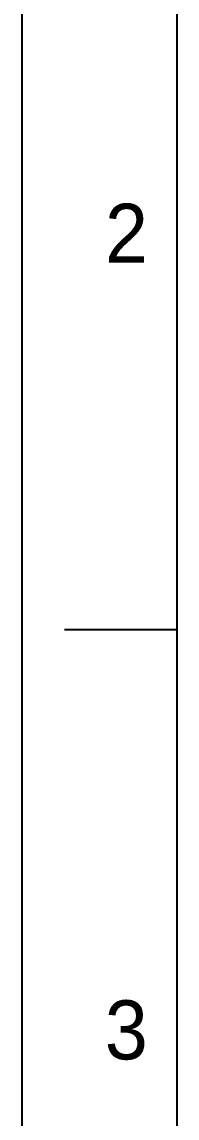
# Model space of a CAD drawing. Extents: x 16036 to 31646, y -36012 to -17126.
# Drawn here: x 16036.1 to 16056.1, y -17409.1 to -17267.6 of the extents above; entities that cross this region are included whole.
import ezdxf

# ---------------------------------------------------------------- set-up
doc = ezdxf.new("R2010")
doc.units = 0
doc.header["$MEASUREMENT"] = 0
doc.layers.add('FORM', color=7, linetype='CONTINUOUS')
doc.styles.get("Standard").update_dxf_attribs({"font": 'Gulim.ttf'})

msp = doc.modelspace()

# ---------------------------------------------------------------- linework, layer by layer
at = {"layer": 'FORM', "color": 7, "linetype": 'Continuous'}
for p, q in [((16036.1, -17126.1), (16036.1, -17966.1)), ((16056.1, -17346.1), (16041.57, -17346.1))]:
    msp.add_line(p, q, dxfattribs=at)
at = {"layer": 'FORM', "linetype": 'Continuous'}
msp.add_line((16056.1, -17946.1), (16056.1, -17146.1), dxfattribs=at)

# ---------------------------------------------------------------- texts
at = {"layer": 'FORM', "char_height": 7.62, "attachment_point": 5}
for s, insert in [('2', (16049.58, -17294.9)), ('3', (16049.56, -17397.79))]:
    msp.add_mtext_dynamic_manual_height_columns(s, width=50, gutter_width=12.5, heights=[0], dxfattribs=dict(at, insert=insert))

doc.saveas('drawing.dxf')
